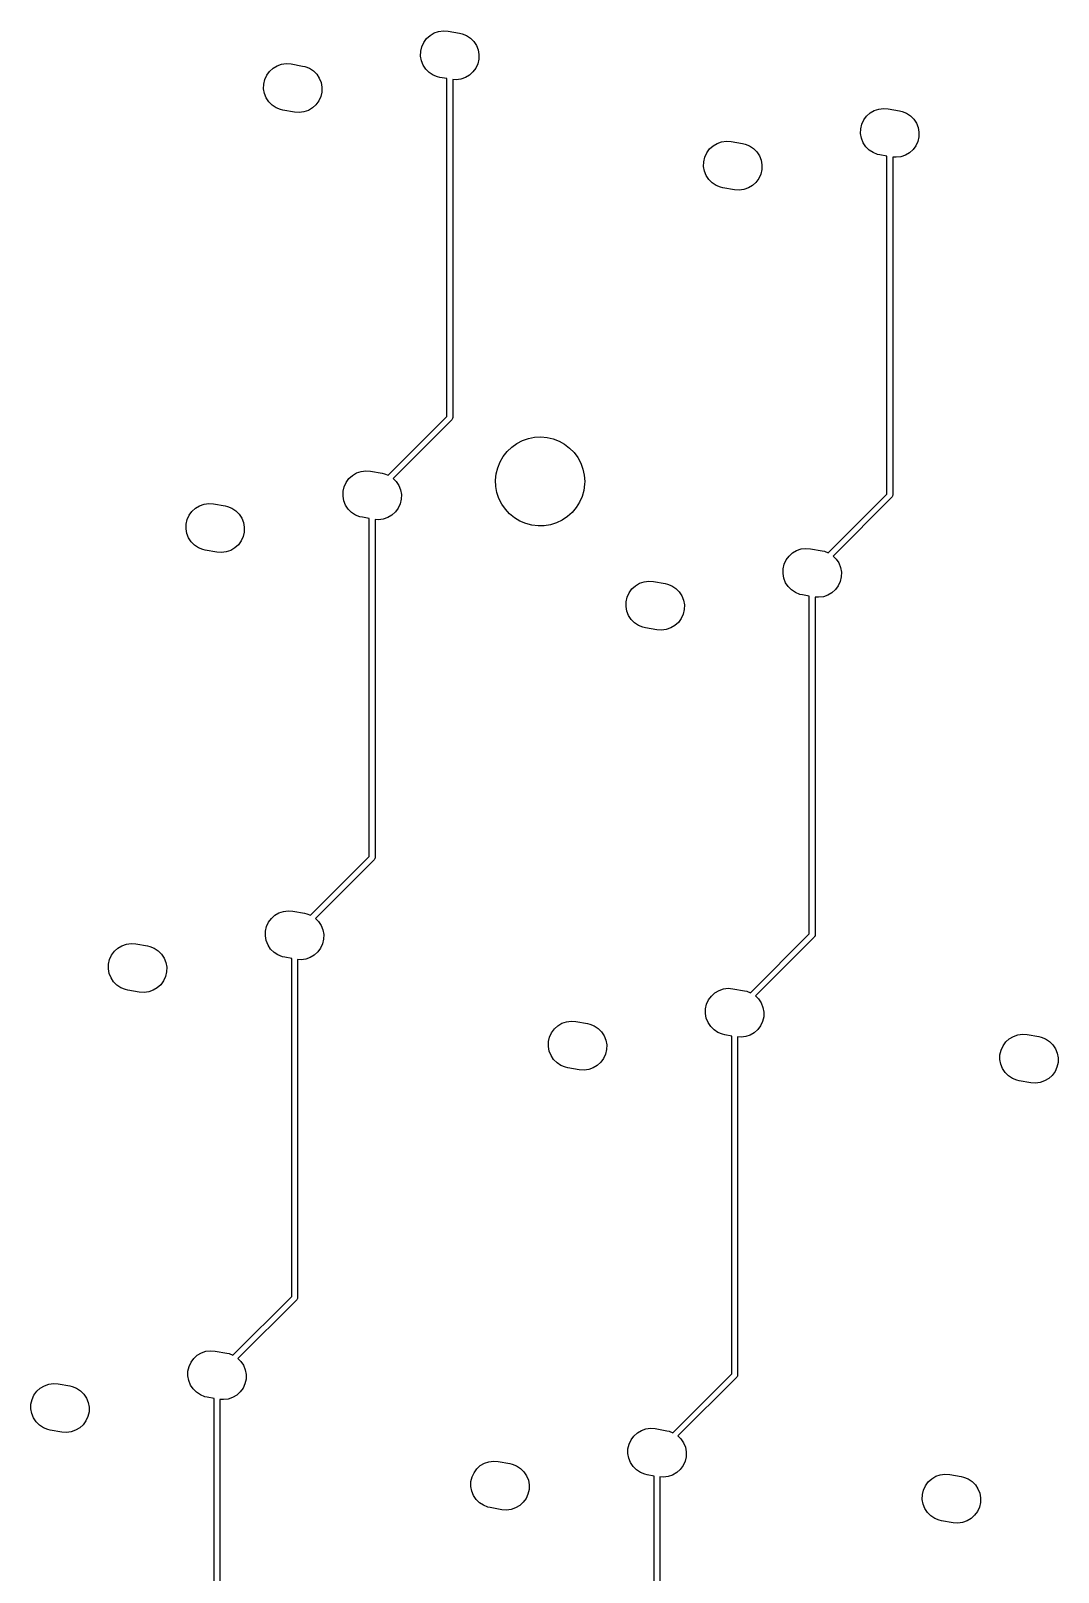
# Model space of a CAD drawing. Extents: x -67 to 321, y -170 to -25.
# Drawn here: x 18.4 to 62.2, y -103.4 to -37.7 of the extents above; entities that cross this region are included whole.
import ezdxf

# ---------------------------------------------------------------- set-up
doc = ezdxf.new("R2010")
doc.units = 0
doc.layers.add('BLACK', color=7, linetype='CONTINUOUS')

msp = doc.modelspace()

# ---------------------------------------------------------------- linework, layer by layer
at = {"layer": 'BLACK', "linetype": 'CONTINUOUS'}
for p, q in [((35.1711, -38.1746), (35.2905, -38.0115)), ((35.2905, -38.0115), (35.4402, -37.8757)), ((35.4402, -37.8757), (35.6141, -37.7728)), ((35.6141, -37.7728), (35.8053, -37.707)), ((35.8053, -37.707), (36.0057, -37.681)), ((36.0057, -37.681), (36.2072, -37.6958)), ((36.2072, -37.6958), (36.6997, -37.7826)), ((36.6997, -37.7826), (36.8016, -37.8062)), ((36.8016, -37.8062), (36.9893, -37.8812)), ((36.9893, -37.8812), (37.158, -37.9925)), ((37.158, -37.9925), (37.301, -38.1354)), ((35.0365, -38.7573), (35.0415, -38.5553)), ((35.0723, -38.9562), (35.0365, -38.7573)), ((35.0415, -38.5553), (35.087, -38.3583)), ((35.087, -38.3583), (35.1711, -38.1746)), ((37.301, -38.1354), (37.4122, -38.3041)), ((37.4122, -38.3041), (37.4873, -38.4918)), ((37.4873, -38.4918), (37.5231, -38.6907)), ((37.5231, -38.6907), (37.5181, -38.8927)), ((28.4765, -39.5733), (28.5959, -39.4102)), ((28.5959, -39.4102), (28.7456, -39.2744)), ((28.7456, -39.2744), (28.9196, -39.1716)), ((28.9196, -39.1716), (29.1107, -39.1058)), ((29.1107, -39.1058), (29.3111, -39.0797)), ((29.3111, -39.0797), (29.5127, -39.0945)), ((29.5127, -39.0945), (30.0051, -39.1814)), ((30.0051, -39.1814), (30.107, -39.2049)), ((30.107, -39.2049), (30.2947, -39.28)), ((30.2947, -39.28), (30.4634, -39.3912)), ((30.4634, -39.3912), (30.6064, -39.5341)), ((35.1474, -39.1439), (35.0723, -38.9562)), ((35.2587, -39.3126), (35.1474, -39.1439)), ((35.4016, -39.4555), (35.2587, -39.3126)), ((37.3885, -39.2735), (37.2691, -39.4365)), ((37.4727, -39.0897), (37.3885, -39.2735)), ((37.5181, -38.8927), (37.4727, -39.0897)), ((28.342, -40.1561), (28.3469, -39.954)), ((28.3469, -39.954), (28.3924, -39.7571)), ((28.3924, -39.7571), (28.4765, -39.5733)), ((30.6064, -39.5341), (30.7176, -39.7029)), ((30.7176, -39.7029), (30.7927, -39.8905)), ((30.7927, -39.8905), (30.8285, -40.0894)), ((30.8285, -40.0894), (30.8235, -40.2915)), ((35.5703, -39.5668), (35.4016, -39.4555)), ((35.758, -39.6419), (35.5703, -39.5668)), ((35.86, -39.6654), (35.758, -39.6419)), ((36.1548, -39.7174), (35.86, -39.6654)), ((36.1548, -54.1248), (36.1548, -39.7174)), ((36.5539, -39.767), (36.4048, -39.7561)), ((36.4048, -39.7561), (36.4048, -54.1766)), ((36.7544, -39.741), (36.5539, -39.767)), ((36.9455, -39.6752), (36.7544, -39.741)), ((37.1194, -39.5723), (36.9455, -39.6752)), ((37.2691, -39.4365), (37.1194, -39.5723)), ((28.3777, -40.355), (28.342, -40.1561)), ((28.4528, -40.5426), (28.3777, -40.355)), ((28.5641, -40.7114), (28.4528, -40.5426)), ((28.707, -40.8543), (28.5641, -40.7114)), ((30.6939, -40.6722), (30.5746, -40.8353)), ((30.7781, -40.4884), (30.6939, -40.6722)), ((30.8235, -40.2915), (30.7781, -40.4884)), ((28.8757, -40.9655), (28.707, -40.8543)), ((29.0634, -41.0406), (28.8757, -40.9655)), ((29.1654, -41.0641), (29.0634, -41.0406)), ((29.6578, -41.151), (29.1654, -41.0641)), ((29.8593, -41.1658), (29.6578, -41.151)), ((30.0598, -41.1397), (29.8593, -41.1658)), ((30.2509, -41.0739), (30.0598, -41.1397)), ((30.4248, -40.9711), (30.2509, -41.0739)), ((30.5746, -40.8353), (30.4248, -40.9711)), ((53.9317, -41.4826), (54.051, -41.3195)), ((54.051, -41.3195), (54.2008, -41.1837)), ((54.2008, -41.1837), (54.3747, -41.0808)), ((54.3747, -41.0808), (54.5658, -41.015)), ((54.5658, -41.015), (54.7663, -40.989)), ((54.7663, -40.989), (54.9678, -41.0038)), ((54.9678, -41.0038), (55.4602, -41.0906)), ((55.4602, -41.0906), (55.5622, -41.1142)), ((55.5622, -41.1142), (55.7499, -41.1892)), ((55.7499, -41.1892), (55.9186, -41.3005)), ((55.9186, -41.3005), (56.0615, -41.4434)), ((53.7971, -42.0653), (53.8021, -41.8633)), ((53.8021, -41.8633), (53.8475, -41.6663)), ((53.8475, -41.6663), (53.9317, -41.4826)), ((56.0615, -41.4434), (56.1728, -41.6121)), ((56.1728, -41.6121), (56.2479, -41.7998)), ((56.2479, -41.7998), (56.2836, -41.9987)), ((56.2836, -41.9987), (56.2787, -42.2007)), ((47.2371, -42.8813), (47.3564, -42.7182)), ((47.3564, -42.7182), (47.5062, -42.5824)), ((47.5062, -42.5824), (47.6801, -42.4796)), ((47.6801, -42.4796), (47.8712, -42.4138)), ((47.8712, -42.4138), (48.0717, -42.3877)), ((48.0717, -42.3877), (48.2732, -42.4025)), ((48.2732, -42.4025), (48.7656, -42.4894)), ((48.7656, -42.4894), (48.8676, -42.5129)), ((48.8676, -42.5129), (49.0553, -42.588)), ((49.0553, -42.588), (49.224, -42.6992)), ((49.224, -42.6992), (49.3669, -42.8421)), ((53.8329, -42.2642), (53.7971, -42.0653)), ((53.908, -42.4519), (53.8329, -42.2642)), ((54.0192, -42.6206), (53.908, -42.4519)), ((54.1622, -42.7635), (54.0192, -42.6206)), ((56.1491, -42.5814), (56.0297, -42.7445)), ((56.2332, -42.3977), (56.1491, -42.5814)), ((56.2787, -42.2007), (56.2332, -42.3977)), ((47.1025, -43.4641), (47.1075, -43.262)), ((47.1075, -43.262), (47.1529, -43.0651)), ((47.1529, -43.0651), (47.2371, -42.8813)), ((49.3669, -42.8421), (49.4782, -43.0109)), ((49.4782, -43.0109), (49.5533, -43.1985)), ((49.5533, -43.1985), (49.589, -43.3974)), ((54.3309, -42.8748), (54.1622, -42.7635)), ((54.5186, -42.9499), (54.3309, -42.8748)), ((54.6205, -42.9734), (54.5186, -42.9499)), ((54.9154, -43.0254), (54.6205, -42.9734)), ((54.9154, -57.4328), (54.9154, -43.0254)), ((55.3145, -43.075), (55.1654, -43.0641)), ((55.1654, -43.0641), (55.1654, -57.4846)), ((55.5149, -43.049), (55.3145, -43.075)), ((55.706, -42.9832), (55.5149, -43.049)), ((55.88, -42.8803), (55.706, -42.9832)), ((56.0297, -42.7445), (55.88, -42.8803)), ((47.1383, -43.663), (47.1025, -43.4641)), ((47.2134, -43.8506), (47.1383, -43.663)), ((47.3246, -44.0194), (47.2134, -43.8506)), ((47.4676, -44.1623), (47.3246, -44.0194)), ((49.4545, -43.9802), (49.3351, -44.1433)), ((49.5386, -43.7964), (49.4545, -43.9802)), ((49.5841, -43.5995), (49.5386, -43.7964)), ((49.589, -43.3974), (49.5841, -43.5995)), ((47.6363, -44.2735), (47.4676, -44.1623)), ((47.824, -44.3486), (47.6363, -44.2735)), ((47.9259, -44.3721), (47.824, -44.3486)), ((48.4183, -44.459), (47.9259, -44.3721)), ((48.6199, -44.4738), (48.4183, -44.459)), ((48.8203, -44.4477), (48.6199, -44.4738)), ((49.0114, -44.3819), (48.8203, -44.4477)), ((49.1854, -44.2791), (49.0114, -44.3819)), ((49.3351, -44.1433), (49.1854, -44.2791)), ((33.6502, -56.6294), (36.1548, -54.1248)), ((36.3682, -54.265), (33.8651, -56.7681)), ((36.383, -54.238), (36.3682, -54.265)), ((36.3997, -54.2121), (36.383, -54.238)), ((36.4006, -54.2057), (36.3997, -54.2121)), ((36.4019, -54.2032), (36.4006, -54.2057)), ((36.4048, -54.1766), (36.4016, -54.1986)), ((36.4016, -54.1986), (36.4019, -54.2032)), ((39.1393, -55.276), (39.3774, -55.1523)), ((39.3774, -55.1523), (39.6306, -55.0633)), ((39.6306, -55.0633), (39.8939, -55.011)), ((39.8939, -55.011), (40.1618, -54.9962)), ((40.1618, -54.9962), (40.4292, -55.0194)), ((40.4292, -55.0194), (40.6907, -55.08)), ((40.6907, -55.08), (40.941, -55.1768)), ((40.941, -55.1768), (41.1751, -55.308)), ((38.4257, -56.0601), (38.5605, -55.828)), ((38.5605, -55.828), (38.7267, -55.6173)), ((38.7267, -55.6173), (38.9209, -55.432)), ((38.9209, -55.432), (39.1393, -55.276)), ((41.1751, -55.308), (41.3885, -55.4708)), ((41.3885, -55.4708), (41.5768, -55.662)), ((41.5768, -55.662), (41.7362, -55.8779)), ((32.3061, -56.5334), (32.4973, -56.4676)), ((32.4973, -56.4676), (32.6977, -56.4416)), ((32.6977, -56.4416), (32.8993, -56.4564)), ((32.8993, -56.4564), (33.3917, -56.5432)), ((38.2603, -56.5693), (38.325, -56.3089)), ((38.325, -56.3089), (38.4257, -56.0601)), ((41.7362, -55.8779), (41.8637, -56.1141)), ((41.8637, -56.1141), (41.9566, -56.3659)), ((41.9566, -56.3659), (42.013, -56.6283)), ((31.7335, -57.3158), (31.779, -57.1189)), ((31.779, -57.1189), (31.8631, -56.9351)), ((31.8631, -56.9351), (31.9825, -56.7721)), ((31.9825, -56.7721), (32.1322, -56.6363)), ((32.1322, -56.6363), (32.3061, -56.5334)), ((33.3917, -56.5432), (33.4936, -56.5667)), ((33.4936, -56.5667), (33.6502, -56.6294)), ((33.8651, -56.7681), (33.993, -56.896)), ((33.993, -56.896), (34.1042, -57.0647)), ((34.1042, -57.0647), (34.1793, -57.2524)), ((38.2329, -56.8363), (38.2603, -56.5693)), ((38.2435, -57.1045), (38.2329, -56.8363)), ((38.2917, -57.3685), (38.2435, -57.1045)), ((42.0283, -57.0153), (41.9925, -57.2813)), ((42.013, -56.6283), (42.032, -56.896)), ((42.032, -56.896), (42.0283, -57.0153)), ((31.7285, -57.5179), (31.7335, -57.3158)), ((31.7643, -57.7168), (31.7285, -57.5179)), ((31.8394, -57.9045), (31.7643, -57.7168)), ((34.2101, -57.6533), (34.1647, -57.8503)), ((34.1793, -57.2524), (34.2151, -57.4513)), ((34.2151, -57.4513), (34.2101, -57.6533)), ((38.3766, -57.6231), (38.2917, -57.3685)), ((38.4966, -57.8632), (38.3766, -57.6231)), ((41.8112, -57.7851), (41.6691, -58.0128)), ((41.9197, -57.5396), (41.8112, -57.7851)), ((41.9925, -57.2813), (41.9197, -57.5396)), ((52.4108, -59.9374), (54.9154, -57.4328)), ((55.1288, -57.573), (52.6257, -60.0761)), ((55.1435, -57.546), (55.1288, -57.573)), ((55.1602, -57.5201), (55.1435, -57.546)), ((55.1612, -57.5137), (55.1602, -57.5201)), ((55.1625, -57.5112), (55.1612, -57.5137)), ((55.1654, -57.4846), (55.1622, -57.5066)), ((55.1622, -57.5066), (55.1625, -57.5112)), ((25.0844, -58.5177), (25.1685, -58.3339)), ((25.1685, -58.3339), (25.2879, -58.1708)), ((25.2879, -58.1708), (25.4376, -58.035)), ((25.4376, -58.035), (25.6116, -57.9321)), ((25.6116, -57.9321), (25.8027, -57.8663)), ((25.8027, -57.8663), (26.0031, -57.8403)), ((26.0031, -57.8403), (26.2047, -57.8551)), ((26.2047, -57.8551), (26.6971, -57.9419)), ((26.6971, -57.9419), (26.799, -57.9655)), ((26.799, -57.9655), (26.9867, -58.0405)), ((26.9867, -58.0405), (27.1554, -58.1518)), ((27.1554, -58.1518), (27.2984, -58.2947)), ((27.2984, -58.2947), (27.4096, -58.4635)), ((27.4096, -58.4635), (27.4847, -58.6511)), ((31.9507, -58.0732), (31.8394, -57.9045)), ((32.0936, -58.2161), (31.9507, -58.0732)), ((32.2623, -58.3274), (32.0936, -58.2161)), ((32.45, -58.4024), (32.2623, -58.3274)), ((32.552, -58.426), (32.45, -58.4024)), ((32.8468, -58.478), (32.552, -58.426)), ((32.8468, -72.8854), (32.8468, -58.478)), ((33.6375, -58.4358), (33.4464, -58.5016)), ((33.8114, -58.3329), (33.6375, -58.4358)), ((33.9612, -58.1971), (33.8114, -58.3329)), ((34.0805, -58.034), (33.9612, -58.1971)), ((34.1647, -57.8503), (34.0805, -58.034)), ((38.6492, -58.084), (38.4966, -57.8632)), ((38.8314, -58.281), (38.6492, -58.084)), ((39.0395, -58.4505), (38.8314, -58.281)), ((39.2694, -58.5889), (39.0395, -58.4505)), ((41.2965, -58.3973), (41.0734, -58.5464)), ((41.4964, -58.2182), (41.2965, -58.3973)), ((41.6691, -58.0128), (41.4964, -58.2182)), ((25.034, -58.9166), (25.0389, -58.7146)), ((25.0697, -59.1156), (25.034, -58.9166)), ((25.0389, -58.7146), (25.0844, -58.5177)), ((25.1448, -59.3032), (25.0697, -59.1156)), ((27.5155, -59.0521), (27.4701, -59.249)), ((27.4847, -58.6511), (27.5205, -58.85)), ((27.5205, -58.85), (27.5155, -59.0521)), ((33.2459, -58.5276), (33.0968, -58.5167)), ((33.0968, -58.5167), (33.0968, -72.9372)), ((33.4464, -58.5016), (33.2459, -58.5276)), ((39.5166, -58.6936), (39.2694, -58.5889)), ((39.776, -58.7623), (39.5166, -58.6936)), ((40.0425, -58.7939), (39.776, -58.7623)), ((40.3108, -58.7876), (40.0425, -58.7939)), ((40.5755, -58.7435), (40.3108, -58.7876)), ((40.8314, -58.6626), (40.5755, -58.7435)), ((41.0734, -58.5464), (40.8314, -58.6626)), ((25.2561, -59.472), (25.1448, -59.3032)), ((25.399, -59.6149), (25.2561, -59.472)), ((25.5677, -59.7261), (25.399, -59.6149)), ((25.7554, -59.8012), (25.5677, -59.7261)), ((25.8574, -59.8247), (25.7554, -59.8012)), ((27.1168, -59.7316), (26.9429, -59.8345)), ((27.2666, -59.5959), (27.1168, -59.7316)), ((27.3859, -59.4328), (27.2666, -59.5959)), ((27.4701, -59.249), (27.3859, -59.4328)), ((51.0667, -59.8414), (51.2578, -59.7756)), ((51.2578, -59.7756), (51.4583, -59.7496)), ((51.4583, -59.7496), (51.6598, -59.7644)), ((51.6598, -59.7644), (52.1522, -59.8512)), ((26.3498, -59.9116), (25.8574, -59.8247)), ((26.5513, -59.9264), (26.3498, -59.9116)), ((26.7518, -59.9003), (26.5513, -59.9264)), ((26.9429, -59.8345), (26.7518, -59.9003)), ((50.4941, -60.6238), (50.5395, -60.4269)), ((50.5395, -60.4269), (50.6237, -60.2431)), ((50.6237, -60.2431), (50.743, -60.08)), ((50.743, -60.08), (50.8928, -59.9443)), ((50.8928, -59.9443), (51.0667, -59.8414)), ((52.1522, -59.8512), (52.2542, -59.8747)), ((52.2542, -59.8747), (52.4108, -59.9374)), ((52.6257, -60.0761), (52.7535, -60.204)), ((52.7535, -60.204), (52.8648, -60.3727)), ((52.8648, -60.3727), (52.9399, -60.5604)), ((50.4891, -60.8259), (50.4941, -60.6238)), ((50.5249, -61.0248), (50.4891, -60.8259)), ((50.6, -61.2125), (50.5249, -61.0248)), ((52.9707, -60.9613), (52.9252, -61.1583)), ((52.9399, -60.5604), (52.9756, -60.7593)), ((52.9756, -60.7593), (52.9707, -60.9613)), ((43.8449, -61.8257), (43.9291, -61.6419)), ((43.9291, -61.6419), (44.0485, -61.4788)), ((44.0485, -61.4788), (44.1982, -61.343)), ((44.1982, -61.343), (44.3721, -61.2401)), ((44.3721, -61.2401), (44.5632, -61.1743)), ((44.5632, -61.1743), (44.7637, -61.1483)), ((44.7637, -61.1483), (44.9652, -61.1631)), ((44.9652, -61.1631), (45.4576, -61.2499)), ((45.4576, -61.2499), (45.5596, -61.2735)), ((45.5596, -61.2735), (45.7473, -61.3485)), ((45.7473, -61.3485), (45.916, -61.4598)), ((45.916, -61.4598), (46.0589, -61.6027)), ((46.0589, -61.6027), (46.1702, -61.7715)), ((46.1702, -61.7715), (46.2453, -61.9591)), ((50.7112, -61.3812), (50.6, -61.2125)), ((50.8542, -61.5241), (50.7112, -61.3812)), ((51.0229, -61.6354), (50.8542, -61.5241)), ((51.2106, -61.7104), (51.0229, -61.6354)), ((51.3125, -61.734), (51.2106, -61.7104)), ((51.6074, -61.786), (51.3125, -61.734)), ((52.398, -61.7438), (52.2069, -61.8096)), ((52.572, -61.6409), (52.398, -61.7438)), ((52.7217, -61.5051), (52.572, -61.6409)), ((52.8411, -61.342), (52.7217, -61.5051)), ((52.9252, -61.1583), (52.8411, -61.342)), ((43.7945, -62.2246), (43.7995, -62.0226)), ((43.8303, -62.4236), (43.7945, -62.2246)), ((43.7995, -62.0226), (43.8449, -61.8257)), ((43.9054, -62.6112), (43.8303, -62.4236)), ((46.2761, -62.3601), (46.2306, -62.557)), ((46.2453, -61.9591), (46.2811, -62.158)), ((46.2811, -62.158), (46.2761, -62.3601)), ((51.6074, -76.1934), (51.6074, -61.786)), ((52.0065, -61.8356), (51.8574, -61.8247)), ((51.8574, -61.8247), (51.8574, -76.2452)), ((52.2069, -61.8096), (52.0065, -61.8356)), ((44.0167, -62.78), (43.9054, -62.6112)), ((44.1596, -62.9229), (44.0167, -62.78)), ((44.3283, -63.0341), (44.1596, -62.9229)), ((44.516, -63.1092), (44.3283, -63.0341)), ((45.8774, -63.0396), (45.7035, -63.1425)), ((46.0271, -62.9039), (45.8774, -63.0396)), ((46.1465, -62.7408), (46.0271, -62.9039)), ((46.2306, -62.557), (46.1465, -62.7408)), ((44.6179, -63.1327), (44.516, -63.1092)), ((45.1104, -63.2196), (44.6179, -63.1327)), ((45.3119, -63.2344), (45.1104, -63.2196)), ((45.5124, -63.2083), (45.3119, -63.2344)), ((45.7035, -63.1425), (45.5124, -63.2083)), ((30.3422, -75.39), (32.8468, -72.8854)), ((33.0968, -72.9372), (33.0936, -72.9592)), ((33.0602, -73.0256), (30.5571, -75.5287)), ((33.075, -72.9985), (33.0602, -73.0256)), ((33.0917, -72.9727), (33.075, -72.9985)), ((33.0926, -72.9663), (33.0917, -72.9727)), ((33.0939, -72.9638), (33.0926, -72.9663)), ((33.0936, -72.9592), (33.0939, -72.9638)), ((28.5551, -75.6957), (28.6745, -75.5326)), ((28.6745, -75.5326), (28.8242, -75.3969)), ((28.8242, -75.3969), (28.9982, -75.294)), ((28.9982, -75.294), (29.1893, -75.2282)), ((29.1893, -75.2282), (29.3897, -75.2022)), ((29.3897, -75.2022), (29.5913, -75.217)), ((29.5913, -75.217), (30.0837, -75.3038)), ((30.0837, -75.3038), (30.1856, -75.3273)), ((30.1856, -75.3273), (30.3422, -75.39)), ((30.5571, -75.5287), (30.685, -75.6566)), ((28.4206, -76.2785), (28.4255, -76.0764)), ((28.4255, -76.0764), (28.471, -75.8795)), ((28.471, -75.8795), (28.5551, -75.6957)), ((30.685, -75.6566), (30.7962, -75.8253)), ((30.7962, -75.8253), (30.8713, -76.013)), ((30.8713, -76.013), (30.9071, -76.2119)), ((30.9071, -76.2119), (30.9021, -76.4139)), ((49.1028, -78.698), (51.6074, -76.1934)), ((21.9799, -76.9314), (22.1296, -76.7956)), ((22.1296, -76.7956), (22.3036, -76.6927)), ((22.3036, -76.6927), (22.4947, -76.6269)), ((22.4947, -76.6269), (22.6951, -76.6009)), ((22.6951, -76.6009), (22.8967, -76.6157)), ((22.8967, -76.6157), (23.3891, -76.7025)), ((23.3891, -76.7025), (23.4911, -76.7261)), ((23.4911, -76.7261), (23.6787, -76.8011)), ((23.6787, -76.8011), (23.8474, -76.9124)), ((28.4563, -76.4774), (28.4206, -76.2785)), ((28.5314, -76.6651), (28.4563, -76.4774)), ((28.6427, -76.8338), (28.5314, -76.6651)), ((28.7856, -76.9767), (28.6427, -76.8338)), ((30.7725, -76.7946), (30.6532, -76.9577)), ((30.8567, -76.6109), (30.7725, -76.7946)), ((30.9021, -76.4139), (30.8567, -76.6109)), ((51.8208, -76.3336), (49.3177, -78.8367)), ((51.8355, -76.3065), (51.8208, -76.3336)), ((51.8522, -76.2807), (51.8355, -76.3065)), ((51.8532, -76.2743), (51.8522, -76.2807)), ((51.8545, -76.2718), (51.8532, -76.2743)), ((51.8574, -76.2452), (51.8542, -76.2672)), ((51.8542, -76.2672), (51.8545, -76.2718)), ((21.726, -77.6772), (21.7309, -77.4752)), ((21.7309, -77.4752), (21.7764, -77.2782)), ((21.7764, -77.2782), (21.8605, -77.0945)), ((21.8605, -77.0945), (21.9799, -76.9314)), ((23.8474, -76.9124), (23.9904, -77.0553)), ((23.9904, -77.0553), (24.1016, -77.224)), ((24.1016, -77.224), (24.1767, -77.4117)), ((24.1767, -77.4117), (24.2125, -77.6106)), ((28.9543, -77.088), (28.7856, -76.9767)), ((29.142, -77.163), (28.9543, -77.088)), ((29.244, -77.1866), (29.142, -77.163)), ((29.5388, -77.2386), (29.244, -77.1866)), ((29.5388, -91.646), (29.5388, -77.2386)), ((29.9379, -77.2882), (29.7888, -77.2773)), ((29.7888, -77.2773), (29.7888, -91.6978)), ((30.1384, -77.2622), (29.9379, -77.2882)), ((30.3295, -77.1964), (30.1384, -77.2622)), ((30.5034, -77.0935), (30.3295, -77.1964)), ((30.6532, -76.9577), (30.5034, -77.0935)), ((21.7617, -77.8762), (21.726, -77.6772)), ((21.8368, -78.0638), (21.7617, -77.8762)), ((21.9481, -78.2325), (21.8368, -78.0638)), ((24.0779, -78.1934), (23.9586, -78.3565)), ((24.1621, -78.0096), (24.0779, -78.1934)), ((24.2075, -77.8127), (24.1621, -78.0096)), ((24.2125, -77.6106), (24.2075, -77.8127)), ((22.091, -78.3755), (21.9481, -78.2325)), ((22.2597, -78.4867), (22.091, -78.3755)), ((22.4474, -78.5618), (22.2597, -78.4867)), ((22.5494, -78.5853), (22.4474, -78.5618)), ((23.0418, -78.6721), (22.5494, -78.5853)), ((23.2433, -78.6869), (23.0418, -78.6721)), ((23.4438, -78.6609), (23.2433, -78.6869)), ((23.6349, -78.5951), (23.4438, -78.6609)), ((23.8088, -78.4922), (23.6349, -78.5951)), ((23.9586, -78.3565), (23.8088, -78.4922)), ((47.3157, -79.0037), (47.435, -78.8406)), ((47.435, -78.8406), (47.5848, -78.7049)), ((47.5848, -78.7049), (47.7587, -78.602)), ((47.7587, -78.602), (47.9498, -78.5362)), ((47.9498, -78.5362), (48.1503, -78.5102)), ((48.1503, -78.5102), (48.3518, -78.525)), ((48.3518, -78.525), (48.8442, -78.6118)), ((48.8442, -78.6118), (48.9462, -78.6353)), ((48.9462, -78.6353), (49.1028, -78.698)), ((49.3177, -78.8367), (49.4455, -78.9646)), ((47.1811, -79.5865), (47.1861, -79.3844)), ((47.1861, -79.3844), (47.2315, -79.1875)), ((47.2315, -79.1875), (47.3157, -79.0037)), ((49.4455, -78.9646), (49.5568, -79.1333)), ((49.5568, -79.1333), (49.6319, -79.321)), ((49.6319, -79.321), (49.6676, -79.5199)), ((49.6676, -79.5199), (49.6627, -79.7219)), ((40.7405, -80.2394), (40.8902, -80.1036)), ((40.8902, -80.1036), (41.0641, -80.0007)), ((41.0641, -80.0007), (41.2552, -79.9349)), ((41.2552, -79.9349), (41.4557, -79.9089)), ((41.4557, -79.9089), (41.6572, -79.9237)), ((41.6572, -79.9237), (42.1497, -80.0105)), ((42.1497, -80.0105), (42.2516, -80.0341)), ((42.2516, -80.0341), (42.4393, -80.1091)), ((42.4393, -80.1091), (42.608, -80.2204)), ((47.2169, -79.7854), (47.1811, -79.5865)), ((47.292, -79.9731), (47.2169, -79.7854)), ((47.4032, -80.1418), (47.292, -79.9731)), ((47.5462, -80.2847), (47.4032, -80.1418)), ((49.5331, -80.1026), (49.4137, -80.2657)), ((49.6172, -79.9189), (49.5331, -80.1026)), ((49.6627, -79.7219), (49.6172, -79.9189)), ((40.4865, -80.9852), (40.4915, -80.7832)), ((40.4915, -80.7832), (40.5369, -80.5862)), ((40.5369, -80.5862), (40.6211, -80.4025)), ((40.6211, -80.4025), (40.7405, -80.2394)), ((42.608, -80.2204), (42.7509, -80.3633)), ((42.7509, -80.3633), (42.8622, -80.532)), ((42.8622, -80.532), (42.9373, -80.7197)), ((42.9373, -80.7197), (42.9731, -80.9186)), ((47.7149, -80.396), (47.5462, -80.2847)), ((47.9026, -80.471), (47.7149, -80.396)), ((48.0045, -80.4946), (47.9026, -80.471)), ((48.2994, -80.5466), (48.0045, -80.4946)), ((48.2994, -94.954), (48.2994, -80.5466)), ((48.6985, -80.5962), (48.5494, -80.5852)), ((48.5494, -80.5852), (48.5494, -95.0058)), ((48.8989, -80.5702), (48.6985, -80.5962)), ((49.09, -80.5044), (48.8989, -80.5702)), ((49.264, -80.4015), (49.09, -80.5044)), ((49.4137, -80.2657), (49.264, -80.4015)), ((59.8668, -80.9589), (59.9862, -80.7958)), ((59.9862, -80.7958), (60.1359, -80.6601)), ((60.1359, -80.6601), (60.3099, -80.5572)), ((60.3099, -80.5572), (60.501, -80.4914)), ((60.501, -80.4914), (60.7014, -80.4653)), ((60.7014, -80.4653), (60.903, -80.4801)), ((60.903, -80.4801), (61.3954, -80.567)), ((61.3954, -80.567), (61.4974, -80.5905)), ((61.4974, -80.5905), (61.6851, -80.6656)), ((61.6851, -80.6656), (61.8538, -80.7768)), ((61.8538, -80.7768), (61.9967, -80.9198)), ((40.5223, -81.1841), (40.4865, -80.9852)), ((40.5974, -81.3718), (40.5223, -81.1841)), ((40.7087, -81.5405), (40.5974, -81.3718)), ((42.9227, -81.3176), (42.8385, -81.5014)), ((42.9681, -81.1207), (42.9227, -81.3176)), ((42.9731, -80.9186), (42.9681, -81.1207)), ((59.7323, -81.5417), (59.7372, -81.3396)), ((59.7372, -81.3396), (59.7827, -81.1427)), ((59.7827, -81.1427), (59.8668, -80.9589)), ((61.9967, -80.9198), (62.108, -81.0885)), ((62.108, -81.0885), (62.183, -81.2761)), ((62.183, -81.2761), (62.2188, -81.4751)), ((62.2188, -81.4751), (62.2139, -81.6771)), ((40.8516, -81.6835), (40.7087, -81.5405)), ((41.0203, -81.7947), (40.8516, -81.6835)), ((41.208, -81.8698), (41.0203, -81.7947)), ((41.31, -81.8933), (41.208, -81.8698)), ((41.8024, -81.9801), (41.31, -81.8933)), ((42.0039, -81.9949), (41.8024, -81.9801)), ((42.2044, -81.9689), (42.0039, -81.9949)), ((42.3955, -81.9031), (42.2044, -81.9689)), ((42.5694, -81.8002), (42.3955, -81.9031)), ((42.7191, -81.6645), (42.5694, -81.8002)), ((42.8385, -81.5014), (42.7191, -81.6645)), ((59.7681, -81.7406), (59.7323, -81.5417)), ((59.8432, -81.9283), (59.7681, -81.7406)), ((59.9544, -82.097), (59.8432, -81.9283)), ((60.0973, -82.2399), (59.9544, -82.097)), ((62.0843, -82.0578), (61.9649, -82.2209)), ((62.1684, -81.874), (62.0843, -82.0578)), ((62.2139, -81.6771), (62.1684, -81.874)), ((60.2661, -82.3512), (60.0973, -82.2399)), ((60.4537, -82.4262), (60.2661, -82.3512)), ((60.5557, -82.4498), (60.4537, -82.4262)), ((61.0481, -82.5366), (60.5557, -82.4498)), ((61.2497, -82.5514), (61.0481, -82.5366)), ((61.4501, -82.5254), (61.2497, -82.5514)), ((61.6412, -82.4596), (61.4501, -82.5254)), ((61.8152, -82.3567), (61.6412, -82.4596)), ((61.9649, -82.2209), (61.8152, -82.3567)), ((27.0342, -94.1506), (29.5388, -91.646)), ((29.7522, -91.7862), (27.2491, -94.2893)), ((29.767, -91.7591), (29.7522, -91.7862)), ((29.7837, -91.7333), (29.767, -91.7591)), ((29.7846, -91.7269), (29.7837, -91.7333)), ((29.7859, -91.7244), (29.7846, -91.7269)), ((29.7888, -91.6978), (29.7856, -91.7198)), ((29.7856, -91.7198), (29.7859, -91.7244)), ((25.8813, -93.9888), (26.0817, -93.9627)), ((26.0817, -93.9627), (26.2833, -93.9775)), ((26.2833, -93.9775), (26.7757, -94.0644)), ((25.1175, -94.837), (25.163, -94.6401)), ((25.163, -94.6401), (25.2471, -94.4563)), ((25.2471, -94.4563), (25.3665, -94.2932)), ((25.3665, -94.2932), (25.5162, -94.1575)), ((25.5162, -94.1575), (25.6902, -94.0546)), ((25.6902, -94.0546), (25.8813, -93.9888)), ((26.7757, -94.0644), (26.8776, -94.0879)), ((26.8776, -94.0879), (27.0342, -94.1506)), ((27.2491, -94.2893), (27.377, -94.4172)), ((27.377, -94.4172), (27.4882, -94.5859)), ((27.4882, -94.5859), (27.5633, -94.7735)), ((25.1126, -95.0391), (25.1175, -94.837)), ((25.1483, -95.238), (25.1126, -95.0391)), ((25.2234, -95.4257), (25.1483, -95.238)), ((27.5941, -95.1745), (27.5487, -95.3714)), ((27.5633, -94.7735), (27.5991, -94.9725)), ((27.5991, -94.9725), (27.5941, -95.1745)), ((45.7948, -97.4586), (48.2994, -94.954)), ((48.5128, -95.0942), (46.0097, -97.5973)), ((48.5275, -95.0671), (48.5128, -95.0942)), ((48.5442, -95.0413), (48.5275, -95.0671)), ((48.5452, -95.0349), (48.5442, -95.0413)), ((48.5465, -95.0324), (48.5452, -95.0349)), ((48.5494, -95.0058), (48.5462, -95.0278)), ((48.5462, -95.0278), (48.5465, -95.0324)), ((18.4684, -96.0388), (18.5525, -95.8551)), ((18.5525, -95.8551), (18.6719, -95.692)), ((18.6719, -95.692), (18.8216, -95.5562)), ((18.8216, -95.5562), (18.9956, -95.4533)), ((18.9956, -95.4533), (19.1867, -95.3875)), ((19.1867, -95.3875), (19.3871, -95.3615)), ((19.3871, -95.3615), (19.5887, -95.3763)), ((19.5887, -95.3763), (20.0811, -95.4631)), ((20.0811, -95.4631), (20.1831, -95.4867)), ((20.1831, -95.4867), (20.3707, -95.5617)), ((20.3707, -95.5617), (20.5394, -95.673)), ((20.5394, -95.673), (20.6824, -95.8159)), ((20.6824, -95.8159), (20.7936, -95.9846)), ((25.3347, -95.5944), (25.2234, -95.4257)), ((25.4776, -95.7373), (25.3347, -95.5944)), ((25.6463, -95.8486), (25.4776, -95.7373)), ((25.834, -95.9236), (25.6463, -95.8486)), ((25.936, -95.9472), (25.834, -95.9236)), ((26.2308, -95.9992), (25.936, -95.9472)), ((27.0215, -95.957), (26.8304, -96.0228)), ((27.1954, -95.8541), (27.0215, -95.957)), ((27.3452, -95.7183), (27.1954, -95.8541)), ((27.4645, -95.5552), (27.3452, -95.7183)), ((27.5487, -95.3714), (27.4645, -95.5552)), ((18.418, -96.4378), (18.4229, -96.2358)), ((18.4537, -96.6367), (18.418, -96.4378)), ((18.4229, -96.2358), (18.4684, -96.0388)), ((20.7936, -95.9846), (20.8687, -96.1723)), ((20.8995, -96.5733), (20.8541, -96.7702)), ((20.8687, -96.1723), (20.9045, -96.3712)), ((20.9045, -96.3712), (20.8995, -96.5733)), ((26.2308, -110.407), (26.2308, -95.9992)), ((26.6299, -96.0488), (26.4808, -96.0378)), ((26.4808, -96.0378), (26.4808, -110.458)), ((26.8304, -96.0228), (26.6299, -96.0488)), ((18.5288, -96.8244), (18.4537, -96.6367)), ((18.6401, -96.9931), (18.5288, -96.8244)), ((18.783, -97.136), (18.6401, -96.9931)), ((18.9517, -97.2473), (18.783, -97.136)), ((19.1394, -97.3224), (18.9517, -97.2473)), ((20.5008, -97.2528), (20.3269, -97.3557)), ((20.6506, -97.1171), (20.5008, -97.2528)), ((20.7699, -96.954), (20.6506, -97.1171)), ((20.8541, -96.7702), (20.7699, -96.954)), ((44.6418, -97.2968), (44.8423, -97.2707)), ((44.8423, -97.2707), (45.0438, -97.2855)), ((19.2414, -97.3459), (19.1394, -97.3224)), ((19.7338, -97.4327), (19.2414, -97.3459)), ((19.9353, -97.4475), (19.7338, -97.4327)), ((20.1358, -97.4215), (19.9353, -97.4475)), ((20.3269, -97.3557), (20.1358, -97.4215)), ((43.9235, -97.9481), (44.0077, -97.7643)), ((44.0077, -97.7643), (44.127, -97.6012)), ((44.127, -97.6012), (44.2768, -97.4655)), ((44.2768, -97.4655), (44.4507, -97.3626)), ((44.4507, -97.3626), (44.6418, -97.2968)), ((45.0438, -97.2855), (45.5362, -97.3724)), ((45.5362, -97.3724), (45.6382, -97.3959)), ((45.6382, -97.3959), (45.7948, -97.4586)), ((46.0097, -97.5973), (46.1375, -97.7251)), ((46.1375, -97.7251), (46.2488, -97.8939)), ((46.2488, -97.8939), (46.3239, -98.0815)), ((43.8731, -98.3471), (43.8781, -98.145)), ((43.9089, -98.546), (43.8731, -98.3471)), ((43.8781, -98.145), (43.9235, -97.9481)), ((43.984, -98.7336), (43.9089, -98.546)), ((46.3547, -98.4825), (46.3092, -98.6794)), ((46.3239, -98.0815), (46.3597, -98.2805)), ((46.3597, -98.2805), (46.3547, -98.4825)), ((37.229, -99.3468), (37.3131, -99.1631)), ((37.3131, -99.1631), (37.4325, -99)), ((37.4325, -99), (37.5822, -98.8642)), ((37.5822, -98.8642), (37.7561, -98.7613)), ((37.7561, -98.7613), (37.9472, -98.6955)), ((37.9472, -98.6955), (38.1477, -98.6695)), ((38.1477, -98.6695), (38.3492, -98.6843)), ((38.3492, -98.6843), (38.8417, -98.7711)), ((38.8417, -98.7711), (38.9436, -98.7947)), ((38.9436, -98.7947), (39.1313, -98.8697)), ((39.1313, -98.8697), (39.3, -98.981)), ((39.3, -98.981), (39.4429, -99.1239)), ((39.4429, -99.1239), (39.5542, -99.2926)), ((44.0953, -98.9024), (43.984, -98.7336)), ((44.2382, -99.0453), (44.0953, -98.9024)), ((44.4069, -99.1566), (44.2382, -99.0453)), ((44.5946, -99.2316), (44.4069, -99.1566)), ((44.6965, -99.2552), (44.5946, -99.2316)), ((45.956, -99.1621), (45.7821, -99.265)), ((46.1057, -99.0263), (45.956, -99.1621)), ((46.2251, -98.8632), (46.1057, -99.0263)), ((46.3092, -98.6794), (46.2251, -98.8632)), ((57.193, -99.252), (57.3934, -99.2259)), ((57.3934, -99.2259), (57.595, -99.2407)), ((57.595, -99.2407), (58.0874, -99.3276)), ((37.1785, -99.7458), (37.1835, -99.5438)), ((37.2143, -99.9447), (37.1785, -99.7458)), ((37.1835, -99.5438), (37.229, -99.3468)), ((39.5542, -99.2926), (39.6293, -99.4803)), ((39.6601, -99.8813), (39.6147, -100.078)), ((39.6293, -99.4803), (39.6651, -99.6792)), ((39.6651, -99.6792), (39.6601, -99.8813)), ((44.9914, -99.3072), (44.6965, -99.2552)), ((44.9914, -113.715), (44.9914, -99.3072)), ((45.3905, -99.3568), (45.2414, -99.3458)), ((45.2414, -99.3458), (45.2414, -113.766)), ((45.5909, -99.3308), (45.3905, -99.3568)), ((45.7821, -99.265), (45.5909, -99.3308)), ((56.4747, -99.9033), (56.5588, -99.7195)), ((56.5588, -99.7195), (56.6782, -99.5564)), ((56.6782, -99.5564), (56.8279, -99.4206)), ((56.8279, -99.4206), (57.0019, -99.3178)), ((57.0019, -99.3178), (57.193, -99.252)), ((58.0874, -99.3276), (58.1894, -99.3511)), ((58.1894, -99.3511), (58.3771, -99.4262)), ((58.3771, -99.4262), (58.5458, -99.5374)), ((58.5458, -99.5374), (58.6887, -99.6803)), ((58.6887, -99.6803), (58.8, -99.8491)), ((58.8, -99.8491), (58.875, -100.037)), ((37.2894, -100.132), (37.2143, -99.9447)), ((37.4007, -100.301), (37.2894, -100.132)), ((37.5436, -100.444), (37.4007, -100.301)), ((37.7123, -100.555), (37.5436, -100.444)), ((37.9, -100.63), (37.7123, -100.555)), ((39.4111, -100.425), (39.2614, -100.561)), ((39.5305, -100.262), (39.4111, -100.425)), ((39.6147, -100.078), (39.5305, -100.262)), ((56.4243, -100.302), (56.4292, -100.1)), ((56.4601, -100.501), (56.4243, -100.302)), ((56.4292, -100.1), (56.4747, -99.9033)), ((56.5352, -100.689), (56.4601, -100.501)), ((58.9059, -100.438), (58.8604, -100.635)), ((58.875, -100.037), (58.9108, -100.236)), ((58.9108, -100.236), (58.9059, -100.438)), ((38.002, -100.654), (37.9, -100.63)), ((38.4944, -100.741), (38.002, -100.654)), ((38.6959, -100.756), (38.4944, -100.741)), ((38.8964, -100.73), (38.6959, -100.756)), ((39.0875, -100.664), (38.8964, -100.73)), ((39.2614, -100.561), (39.0875, -100.664)), ((56.6464, -100.858), (56.5352, -100.689)), ((56.7893, -101), (56.6464, -100.858)), ((56.9581, -101.112), (56.7893, -101)), ((57.1457, -101.187), (56.9581, -101.112)), ((57.2477, -101.21), (57.1457, -101.187)), ((57.7401, -101.297), (57.2477, -101.21)), ((58.5072, -101.117), (58.3332, -101.22)), ((58.6569, -100.981), (58.5072, -101.117)), ((58.7763, -100.818), (58.6569, -100.981)), ((58.8604, -100.635), (58.7763, -100.818)), ((57.9417, -101.312), (57.7401, -101.297)), ((58.1421, -101.286), (57.9417, -101.312)), ((58.3332, -101.22), (58.1421, -101.286))]:
    msp.add_line(p, q, dxfattribs=at)

doc.saveas('drawing.dxf')
